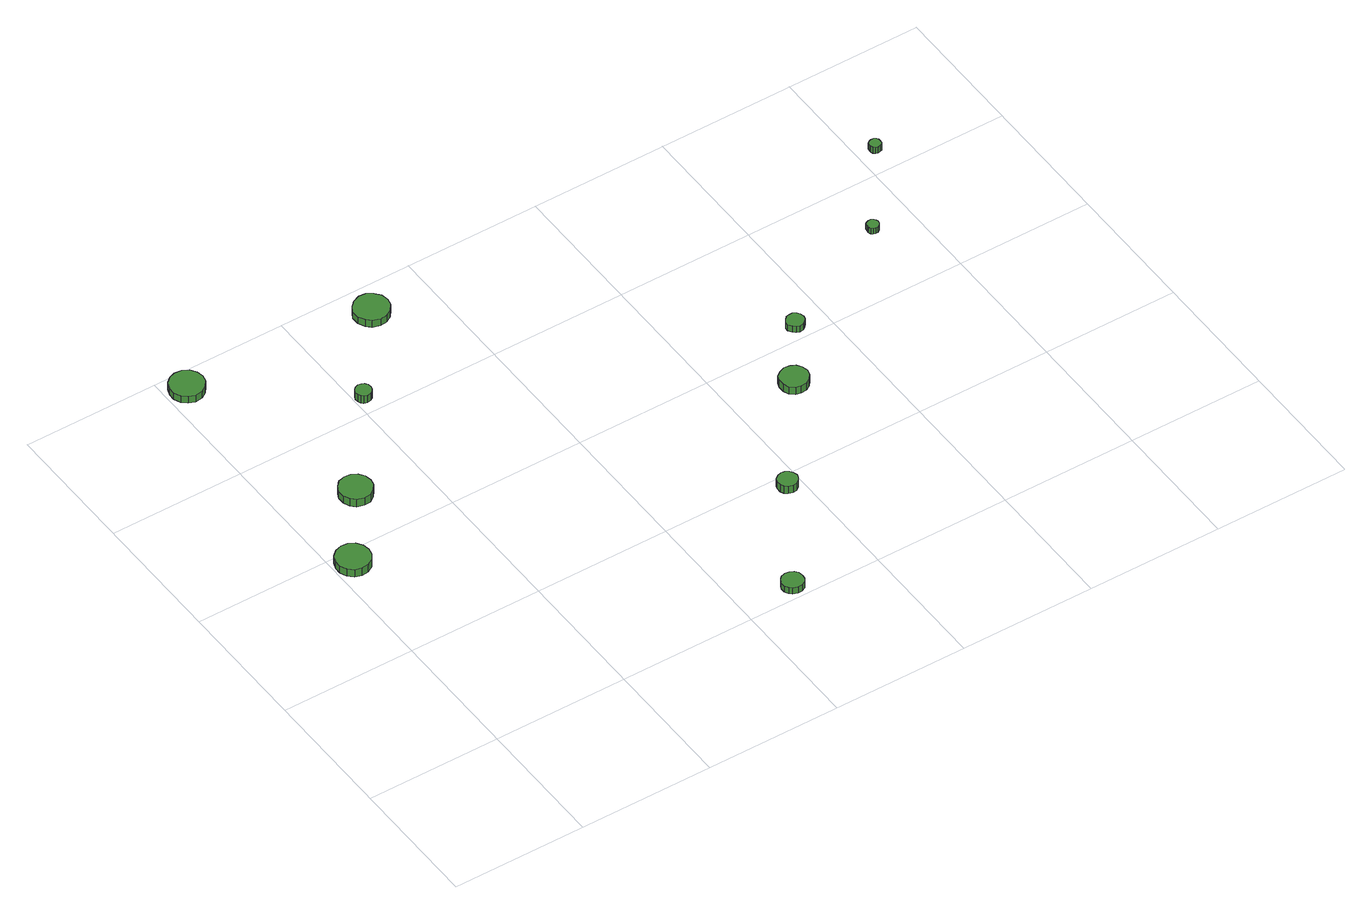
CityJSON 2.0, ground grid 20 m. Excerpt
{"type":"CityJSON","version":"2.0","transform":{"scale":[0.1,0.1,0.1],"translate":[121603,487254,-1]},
"CityObjects":{
"tree1":{"type":"SolitaryVegetationObject","attributes":{"function":"something"},"geometry":[{"type":"MultiSurface","lod":"1","boundaries":[[[0,1,2,3,4,5,6,7,8,9,10,11,12,13,14]],[[15,16,17,18,19,20,21,22,23,24,25,26,27,28,29]],[[0,29,28,1]],[[1,28,27,2]],[[2,27,26,3]],[[3,26,25,4]],[[4,25,24,5]],[[5,24,23,6]],[[6,23,22,7]],[[7,22,21,8]],[[8,21,20,9]],[[9,20,19,10]],[[10,19,18,11]],[[11,18,17,12]],[[12,17,16,13]],[[13,16,15,14]],[[14,15,29,0]]]}]},
"tree2":{"type":"SolitaryVegetationObject","attributes":{"function":"something"},"geometry":[{"type":"MultiSurface","lod":"1","boundaries":[[[30,31,32,33,34,35,36,37,38,39,40,41,42,43,44]],[[45,46,47,48,49,50,51,52,53,54,55,56,57,58,59]],[[30,59,58,31]],[[31,58,57,32]],[[32,57,56,33]],[[33,56,55,34]],[[34,55,54,35]],[[35,54,53,36]],[[36,53,52,37]],[[37,52,51,38]],[[38,51,50,39]],[[39,50,49,40]],[[40,49,48,41]],[[41,48,47,42]],[[42,47,46,43]],[[43,46,45,44]],[[44,45,59,30]]]}]},
"tree3":{"type":"SolitaryVegetationObject","attributes":{"function":"something"},"geometry":[{"type":"MultiSurface","lod":"1","boundaries":[[[60,61,62,63,64,65,66,67,68,69,70,71,72,73,74]],[[75,76,77,78,79,80,81,82,83,84,85,86,87,88,89]],[[60,89,88,61]],[[61,88,87,62]],[[62,87,86,63]],[[63,86,85,64]],[[64,85,84,65]],[[65,84,83,66]],[[66,83,82,67]],[[67,82,81,68]],[[68,81,80,69]],[[69,80,79,70]],[[70,79,78,71]],[[71,78,77,72]],[[72,77,76,73]],[[73,76,75,74]],[[74,75,89,60]]]}]},
"tree4":{"type":"SolitaryVegetationObject","attributes":{"function":"something"},"geometry":[{"type":"MultiSurface","lod":"1","boundaries":[[[90,91,92,93,94,95,96,97,98,99,100,101,102,103,104]],[[105,106,107,108,109,110,111,112,113,114,115,116,117,118,119]],[[90,119,118,91]],[[91,118,117,92]],[[92,117,116,93]],[[93,116,115,94]],[[94,115,114,95]],[[95,114,113,96]],[[96,113,112,97]],[[97,112,111,98]],[[98,111,110,99]],[[99,110,109,100]],[[100,109,108,101]],[[101,108,107,102]],[[102,107,106,103]],[[103,106,105,104]],[[104,105,119,90]]]}]},
"tree5":{"type":"SolitaryVegetationObject","attributes":{"function":"something"},"geometry":[{"type":"MultiSurface","lod":"1","boundaries":[[[120,121,122,123,124,125,126,127,128,129,130,131,132,133,134]],[[135,136,137,138,139,140,141,142,143,144,145,146,147,148,149]],[[120,149,148,121]],[[121,148,147,122]],[[122,147,146,123]],[[123,146,145,124]],[[124,145,144,125]],[[125,144,143,126]],[[126,143,142,127]],[[127,142,141,128]],[[128,141,140,129]],[[129,140,139,130]],[[130,139,138,131]],[[131,138,137,132]],[[132,137,136,133]],[[133,136,135,134]],[[134,135,149,120]]]}]},
"tree6":{"type":"SolitaryVegetationObject","attributes":{"function":"something"},"geometry":[{"type":"MultiSurface","lod":"1","boundaries":[[[150,151,152,153,154,155,156,157,158,159,160,161,162,163,164]],[[165,166,167,168,169,170,171,172,173,174,175,176,177,178,179]],[[150,179,178,151]],[[151,178,177,152]],[[152,177,176,153]],[[153,176,175,154]],[[154,175,174,155]],[[155,174,173,156]],[[156,173,172,157]],[[157,172,171,158]],[[158,171,170,159]],[[159,170,169,160]],[[160,169,168,161]],[[161,168,167,162]],[[162,167,166,163]],[[163,166,165,164]],[[164,165,179,150]]]}]},
"tree7":{"type":"SolitaryVegetationObject","attributes":{"function":"something"},"geometry":[{"type":"MultiSurface","lod":"1","boundaries":[[[180,181,182,183,184,185,186,187,188,189,190,191,192,193,194]],[[195,196,197,198,199,200,201,202,203,204,205,206,207,208,209]],[[180,209,208,181]],[[181,208,207,182]],[[182,207,206,183]],[[183,206,205,184]],[[184,205,204,185]],[[185,204,203,186]],[[186,203,202,187]],[[187,202,201,188]],[[188,201,200,189]],[[189,200,199,190]],[[190,199,198,191]],[[191,198,197,192]],[[192,197,196,193]],[[193,196,195,194]],[[194,195,209,180]]]}]},
"tree8":{"type":"SolitaryVegetationObject","attributes":{"function":"something"},"geometry":[{"type":"MultiSurface","lod":"1","boundaries":[[[210,211,212,213,214,215,216,217,218,219,220,221,222,223,224]],[[225,226,227,228,229,230,231,232,233,234,235,236,237,238,239]],[[210,239,238,211]],[[211,238,237,212]],[[212,237,236,213]],[[213,236,235,214]],[[214,235,234,215]],[[215,234,233,216]],[[216,233,232,217]],[[217,232,231,218]],[[218,231,230,219]],[[219,230,229,220]],[[220,229,228,221]],[[221,228,227,222]],[[222,227,226,223]],[[223,226,225,224]],[[224,225,239,210]]]}]},
"tree9":{"type":"SolitaryVegetationObject","attributes":{"function":"something"},"geometry":[{"type":"MultiSurface","lod":"1","boundaries":[[[240,241,242,243,244,245,246,247,248,249,250,251,252,253,254]],[[255,256,257,258,259,260,261,262,263,264,265,266,267,268,269]],[[240,269,268,241]],[[241,268,267,242]],[[242,267,266,243]],[[243,266,265,244]],[[244,265,264,245]],[[245,264,263,246]],[[246,263,262,247]],[[247,262,261,248]],[[248,261,260,249]],[[249,260,259,250]],[[250,259,258,251]],[[251,258,257,252]],[[252,257,256,253]],[[253,256,255,254]],[[254,255,269,240]]]}]},
"tree10":{"type":"SolitaryVegetationObject","attributes":{"function":"something"},"geometry":[{"type":"MultiSurface","lod":"1","boundaries":[[[270,271,272,273,274,275,276,277,278,279,280,281,282,283,284]],[[285,286,287,288,289,290,291,292,293,294,295,296,297,298,299]],[[270,299,298,271]],[[271,298,297,272]],[[272,297,296,273]],[[273,296,295,274]],[[274,295,294,275]],[[275,294,293,276]],[[276,293,292,277]],[[277,292,291,278]],[[278,291,290,279]],[[279,290,289,280]],[[280,289,288,281]],[[281,288,287,282]],[[282,287,286,283]],[[283,286,285,284]],[[284,285,299,270]]]}]},
"tree11":{"type":"SolitaryVegetationObject","attributes":{"function":"something"},"geometry":[{"type":"MultiSurface","lod":"1","boundaries":[[[300,301,302,303,304,305,306,307,308,309,310,311,312,313,314]],[[315,316,317,318,319,320,321,322,323,324,325,326,327,328,329]],[[300,329,328,301]],[[301,328,327,302]],[[302,327,326,303]],[[303,326,325,304]],[[304,325,324,305]],[[305,324,323,306]],[[306,323,322,307]],[[307,322,321,308]],[[308,321,320,309]],[[309,320,319,310]],[[310,319,318,311]],[[311,318,317,312]],[[312,317,316,313]],[[313,316,315,314]],[[314,315,329,300]]]}]}
},
"vertices":[
[53,378,19],[51,388,19],[45,397,19],[36,402,19],[26,403,19],[16,400,19],[8,393,19],[4,383,19],[4,373,19],[8,363,19],[16,356,19],[26,353,19],[36,354,19],[45,359,19],[51,368,19],[51,368,6],[45,359,6],[36,354,6],[26,353,6],[16,356,6],[8,363,6],[4,373,6],[4,383,6],[8,393,6],[16,400,6],[26,403,6],[36,402,6],[45,397,6],[51,388,6],[53,378,6],
[125,480,24],[123,490,24],[117,498,24],[109,503,24],[99,504,24],[89,501,24],[82,494,24],[78,485,24],[78,475,24],[82,466,24],[89,459,24],[99,456,24],[109,457,24],[117,462,24],[123,470,24],[123,470,11],[117,462,11],[109,457,11],[99,456,11],[89,459,11],[82,466,11],[78,475,11],[78,485,11],[82,494,11],[89,501,11],[99,504,11],[109,503,11],[117,498,11],[123,490,11],[125,480,11],
[52,764,24],[50,774,24],[44,783,24],[35,788,24],[24,789,24],[15,786,24],[7,779,24],[3,769,24],[3,759,24],[7,749,24],[15,743,24],[24,739,24],[35,740,24],[44,746,24],[50,754,24],[50,754,12],[44,746,12],[35,740,12],[24,739,12],[15,743,12],[7,749,12],[3,759,12],[3,769,12],[7,779,12],[15,786,12],[24,789,12],[35,788,12],[44,783,12],[50,774,12],[52,764,12],
[223,625,24],[222,630,24],[219,634,24],[215,636,24],[210,637,24],[205,635,24],[202,632,24],[200,627,24],[200,622,24],[202,618,24],[205,615,24],[210,613,24],[215,614,24],[219,616,24],[222,620,24],[222,620,11],[219,616,11],[215,614,11],[210,613,11],[205,615,11],[202,618,11],[200,622,11],[200,627,11],[202,632,11],[205,635,11],[210,637,11],[215,636,11],[219,634,11],[222,630,11],[223,625,11],
[496,22,17],[495,29,17],[491,34,17],[485,37,17],[479,38,17],[472,36,17],[468,32,17],[465,26,17],[465,19,17],[468,13,17],[472,9,17],[479,7,17],[485,7,17],[491,10,17],[495,16,17],[495,16,6],[491,10,6],[485,7,6],[479,7,6],[472,9,6],[468,13,6],[465,19,6],[465,26,6],[468,32,6],[472,36,6],[479,38,6],[485,37,6],[491,34,6],[495,29,6],[496,22,6],
[336,753,18],[334,764,18],[327,772,18],[318,778,18],[308,779,18],[297,775,18],[290,768,18],[285,759,18],[285,748,18],[290,738,18],[297,731,18],[308,728,18],[318,729,18],[327,734,18],[334,743,18],[334,743,6],[327,734,6],[318,729,6],[308,728,6],[297,731,6],[290,738,6],[285,748,6],[285,759,6],[290,768,6],[297,775,6],[308,779,6],[318,778,6],[327,772,6],[334,764,6],[336,753,6],
[593,178,22],[591,184,22],[588,189,22],[583,192,22],[577,193,22],[571,191,22],[566,187,22],[564,182,22],[564,175,22],[566,170,22],[571,166,22],[577,164,22],[583,165,22],[588,168,22],[591,173,22],[591,173,9],[588,168,9],[583,165,9],[577,164,9],[571,166,9],[566,170,9],[564,175,9],[564,182,9],[566,187,9],[571,191,9],[577,193,9],[583,192,9],[588,189,9],[591,184,9],[593,178,9],
[713,332,23],[711,341,23],[706,348,23],[699,352,23],[690,353,23],[682,350,23],[675,345,23],[672,337,23],[672,328,23],[675,320,23],[682,314,23],[690,312,23],[699,313,23],[706,317,23],[711,324,23],[711,324,10],[706,317,10],[699,313,10],[690,312,10],[682,314,10],[675,320,10],[672,328,10],[672,337,10],[675,345,10],[682,350,10],[690,353,10],[699,352,10],[706,348,10],[711,341,10],[713,332,10],
[769,424,17],[768,430,17],[765,434,17],[760,437,17],[755,437,17],[750,436,17],[746,432,17],[743,427,17],[743,422,17],[746,417,17],[750,413,17],[755,411,17],[760,412,17],[765,415,17],[768,419,17],[768,419,6],[765,415,6],[760,412,6],[755,411,6],[750,413,6],[746,417,6],[743,422,6],[743,427,6],[746,432,6],[750,436,6],[755,437,6],[760,437,6],[765,434,6],[768,430,6],[769,424,6],
[950,518,16],[949,521,16],[947,524,16],[944,526,16],[940,526,16],[937,525,16],[934,523,16],[933,519,16],[933,516,16],[934,512,16],[937,510,16],[940,509,16],[944,509,16],[947,511,16],[949,514,16],[949,514,6],[947,511,6],[944,509,6],[940,509,6],[937,510,6],[934,512,6],[933,516,6],[933,519,6],[934,523,6],[937,525,6],[940,526,6],[944,526,6],[947,524,6],[949,521,6],[950,518,6],
[1036,641,17],[1036,644,17],[1034,647,17],[1031,649,17],[1027,649,17],[1024,648,17],[1021,646,17],[1020,642,17],[1020,639,17],[1021,636,17],[1024,633,17],[1027,632,17],[1031,633,17],[1034,634,17],[1036,637,17],[1036,637,6],[1034,634,6],[1031,633,6],[1027,632,6],[1024,633,6],[1021,636,6],[1020,639,6],[1020,642,6],[1021,646,6],[1024,648,6],[1027,649,6],[1031,649,6],[1034,647,6],[1036,644,6],[1036,641,6]
]}
